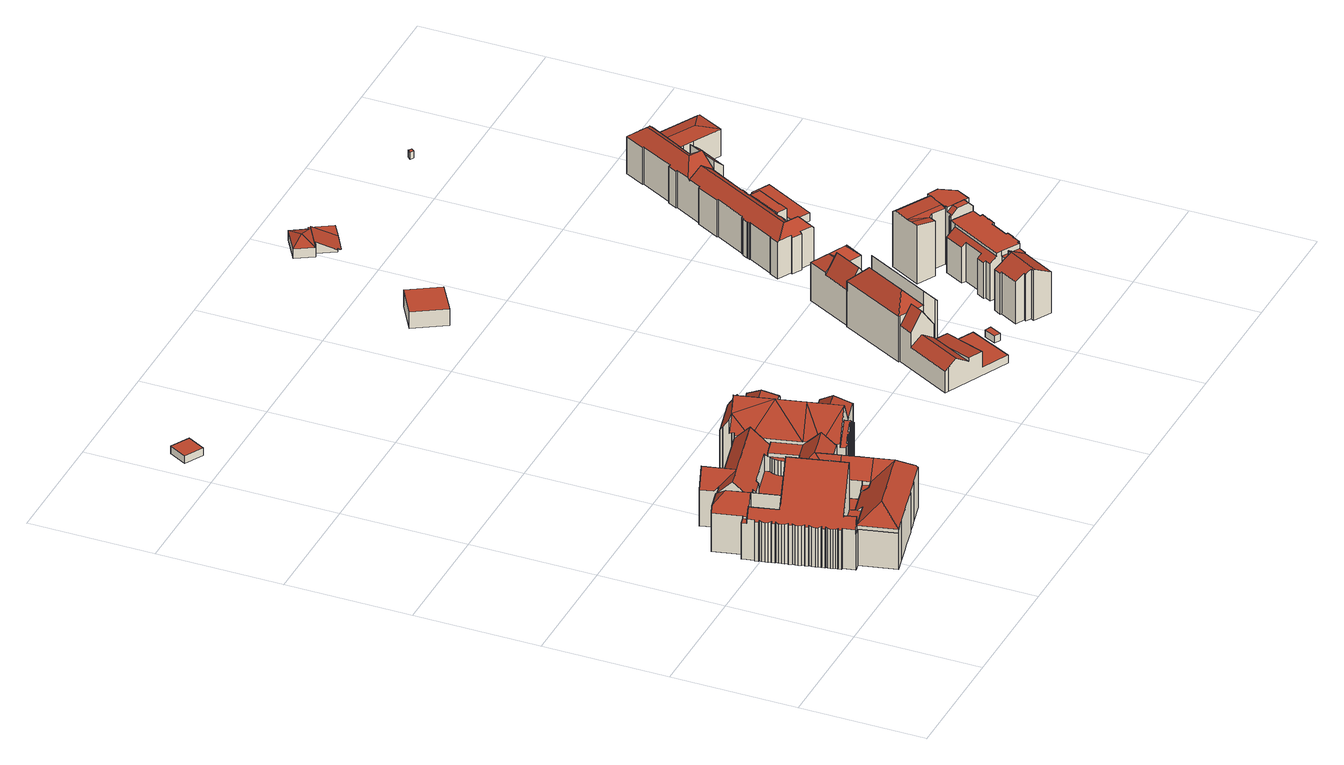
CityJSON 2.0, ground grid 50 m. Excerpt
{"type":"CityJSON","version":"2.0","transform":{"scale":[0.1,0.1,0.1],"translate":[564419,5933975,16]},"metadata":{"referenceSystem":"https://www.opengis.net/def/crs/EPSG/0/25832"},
"CityObjects":{
"building1":{"type":"Building","attributes":{"Gemeindeschluessel":"02000000","Geometrietyp2DReferenz":"3000","function":"51009_1610","roofType":"1000","measuredHeight":9},"geometry":[{"type":"MultiSurface","lod":"2","boundaries":[[[0,1,2,3,4,5,6,7,8,9,10,11,12,13,14,15,16,17,18]],[[19,20,21,22,23,24,25,26,27,28,29,30,31,32,33,34,35,36,37]],[[37,36,1,0]],[[36,35,2,1]],[[35,34,3,2]],[[34,33,4,3]],[[33,32,5,4]],[[32,31,6,5]],[[31,30,7,6]],[[30,29,8,7]],[[29,28,9,8]],[[28,27,10,9]],[[27,26,11,10]],[[26,25,12,11]],[[25,24,13,12]],[[24,23,14,13]],[[23,22,15,14]],[[22,21,16,15]],[[21,20,17,16]],[[20,19,18,17]],[[19,37,0,18]]],"semantics":{"surfaces":[{"type":"GroundSurface"},{"type":"RoofSurface"},{"type":"WallSurface"}],"values":[0,1,2,2,2,2,2,2,2,2,2,2,2,2,2,2,2,2,2,2,2]}}]},
"building2":{"type":"Building","attributes":{"name":"Museum für Hamburgische Geschichte","Gemeindeschluessel":"02000000","Geometrietyp2DReferenz":"3000","function":"31001_3030","roofType":"3100","measuredHeight":35.71,"storeysAboveGround":3},"geometry":[{"type":"MultiSurface","lod":"2","boundaries":[[[38,39,40,41,42,43,44,45]],[[43,46,44]],[[47,48,49,50]],[[51,52,53,54]],[[55,56,57]],[[58,59,60,61]],[[62,63,64,65,66,67,68,69,70,71]],[[55,72,73,56]],[[74,65,75]],[[76,77,72,55]],[[74,78,65]],[[79,74,80]],[[81,79,82]],[[74,67,78]],[[83,84,85,86,87,88,89,90,91,92,93,94,95,96]],[[97,67,74]],[[79,98,74]],[[81,99,79]],[[94,100,101,102,103,104,105,106,107,108,109,110,111,95]],[[112,113,114,115]],[[116,117,118,119,120,121,122,123]],[[124,125,126,127,128,129,130,131]],[[132,133,134,135]],[[136,137,138,133]],[[139,140,141,142,143,144]],[[143,145,146,147,148,149]],[[150,151,152]],[[153,154,155,156,157]],[[158,159,160,161,162,163,164,165,166,167,168,169]],[[138,42,41,133]],[[133,41,40,134]],[[132,170,171,41,133]],[[133,41,171,172,136]],[[173,174,175,176]],[[176,175,177,178]],[[178,177,179,180]],[[180,179,181,182]],[[182,181,183,184]],[[184,183,185,186]],[[186,185,187,188]],[[188,187,189,190]],[[190,189,191,192]],[[192,191,193,194]],[[195,196,197,198]],[[198,197,199,200]],[[200,199,201,202]],[[202,201,203,204]],[[204,203,205,206]],[[206,205,207,208]],[[208,207,209,210]],[[210,209,211,212]],[[212,211,213,214]],[[214,213,215,216]],[[216,215,217,218]],[[218,217,219,220]],[[220,219,221,222]],[[222,221,223,224]],[[224,223,225,226]],[[227,228,229,230]],[[230,229,231,232]],[[233,234,235,236]],[[236,235,237,238]],[[238,237,239,240]],[[240,239,241,242]],[[242,241,243,244]],[[244,243,245,246]],[[246,245,247,248]],[[149,249,250,50,143]],[[143,50,250,251,144]],[[252,253,254,255]],[[143,50,256,145]],[[142,47,50,143]],[[257,258,259,260]],[[260,259,261,262]],[[262,261,263,264]],[[163,265,58,164]],[[154,266,57,155]],[[155,57,267,156]],[[268,269,270,271]],[[271,270,272,273]],[[165,61,60,274]],[[164,58,61,165]],[[275,71,70,276]],[[276,70,69,277]],[[278,68,67]],[[65,64,279]],[[280,63,62,281]],[[281,62,71,275]],[[282,283,284]],[[285,286,287,288]],[[288,287,289,290]],[[291,292,293]],[[294,93,92,295]],[[295,92,91,296]],[[296,91,90,297]],[[297,90,89,298]],[[298,89,88,299]],[[299,88,87,300]],[[300,87,86,301]],[[301,86,85,302]],[[302,85,84,303]],[[303,84,83,304]],[[305,306,307,308]],[[308,307,309,310]],[[311,312,313]],[[314,315,316]],[[317,110,109,318]],[[318,109,108,319]],[[319,108,107,320]],[[320,107,106,321]],[[321,106,105,322]],[[322,105,104,323]],[[323,104,103,324]],[[324,103,102,325]],[[325,102,101,326]],[[326,101,100,327]],[[328,115,114,329]],[[330,113,112,331]],[[332,121,120,333]],[[333,120,119,334]],[[334,119,118,335]],[[335,118,117,336]],[[337,129,128,338]],[[338,128,127,339]],[[339,127,126,340]],[[340,126,125,341]],[[137,342,42,138]],[[343,141,140,344]],[[344,140,139,345]],[[148,346,249,149]],[[347,147,146]],[[145,256,146]],[[153,266,154]],[[153,157,348]],[[349,169,168,350]],[[350,168,167,351]],[[351,167,166,352]],[[353,162,161,354]],[[354,161,160,355]],[[355,160,159,356]],[[356,159,158,357]],[[357,158,169,349]],[[358,359,360,361,282,284,362,363,364,150,365]],[[366,367,368,56,73,369,370,371,372,52]],[[373,374,375,376,264,263,377,378,379,380,381]],[[257,382,383,384,385,386,387,388,389,258]],[[364,363,362,284,283,286,285,390,391,392,393]],[[309,312,311,394,122,121,332,395,396,397,310]],[[398,399,400,401,341,125,124,402,316,315,403]],[[404,405,346,148,147,406,407,408,409,410,411,373,381,412,413,414]],[[147,347,415,348,157,156,267,416,417,418,419,420,406]],[[372,371,370,369,73,72,77,421,422,423,424,425,426,427,428,429]],[[430,431,432,417,416,433,434,51,54,435]],[[45,44,46,436,437,438,439,440,441,442,443,444,445]],[[446,447,448,449,450,451,272,270,269,76,55,452,453,454,455,49,48]],[[49,455,454,453,452,55,57,266,153,348,415,347,146,256,50]],[[379,378,377,263,261,259,258,389,388,387,386,165,274,456,361,360,359,358,365,457,458]],[[193,191,189,187,185,183,181,179,177,175,174,459,225,223,221,219,217,215,213,211,209,207,205,203,201,199,197,196,231,229,228,460,247,245,243,241,239,237,235,234,254,253,251,250,249,346,405,404,414,461,172,171,170]],[[401,400,399,398,462,317,318,319,320,321,322,323,324,325,326,327,463,294,295,296,297,298,299,300,301,302,303,304,464,465,466,467,428,427,426,425,424,423,422,421,468,268,271,273,469,470,471,472,473,474,475,476,343,344,345,477,252,255,233,236,238,240,242,244,246,248,478,227,230,232,195,198,200,202,204,206,208,210,212,214,216,218,220,222,224,226,479,173,176,178,180,182,184,186,188,190,192,194,480,481,482,483,484,445,444,443,442,441,440,485,486,487,488,489,490,491,393,392,391,390,285,288,290,492,280,281,275,276,277,493,305,308,310,397,396,395,332,333,334,335,336,494,495,496,497,498,499,337,338,339,340,341],[500,353,354,355,356,357,349,350,351,352,501,385,384,383,382,257,260,262,264,376,375,374,373,411,410,409,408,407,406,420,419,418,417,432,431,430,435,502,503]],[[456,504,80,74,75]],[[99,505,506,98,79]],[[142,141,343,476,475,474,446,48,47]],[[507,508,152,151,490,489,488,487]],[[486,485,440,439,509,510,507,487]],[[474,473,472,471,449,448,447,446]],[[471,470,469,273,272,451,450,449]],[[428,467,466,465,511,292,291,512,429]],[[60,59,513,80,504,456,274]],[[98,506,505,331,112,115,328,514]],[[495,494,336,117,116,515]],[[329,114,113,330,516,498,497,496,495,515]],[[516,130,129,337,499,498]],[[172,461,414,413,342,137,136]],[[99,314,517,505]],[[518,111,110,317,462,398,403]],[[97,514,519,313]],[[294,463,327,100,94,93]],[[464,304,83,96,520,511,465]],[[96,95,111,518,81,520]],[[78,67,66,65]],[[492,290,289,279,64,63,280]],[[278,306,305,493,277,69,68]],[[293,82,513,521]],[[76,269,268,468,421,77]],[[456,75,282,361]],[[500,503,522,265,163,162,353]],[[54,53,522,503,502,435]],[[501,352,166,165,386,385]],[[393,491,490,151,150,364]],[[523,380,379,458,437,436]],[[477,345,139,144,251,253,252]],[[255,254,234,233]],[[478,248,247,460,228,227]],[[232,231,196,195]],[[480,194,193,170,132,135,481]],[[225,459,174,173,479,226]],[[484,483,39,38,45,445]],[[135,134,40,39,483,482,481]],[[314,316,402,124,131,524,517]],[[505,517,524,131,130,516,330,331]],[[514,328,329,515,116,123,525,519]],[[518,403,315,314,99,81]],[[313,519,525,123,122,394,311]],[[97,313,312,309,307,306,278,67]],[[98,514,97,74]],[[293,292,511,520,81,82]],[[513,82,79,80]],[[282,75,65,279,289,287,286,283]],[[372,429,512,291,293,521,526,52]],[[433,416,267,57,56,368,367,434]],[[434,367,366,52,51]],[[52,526,521,513,59,58,265,522,53]],[[527,365,150,152,508]],[[510,509,365,527,508,507]],[[458,457,365,509,439,438,437]],[[42,342,413,412,381,380,523,436,46,43]]],"semantics":{"surfaces":[{"type":"RoofSurface"},{"type":"WallSurface"},{"type":"GroundSurface"}],"values":[0,0,0,0,0,0,0,0,0,0,0,0,0,0,0,0,0,0,0,0,0,0,0,0,0,0,0,0,0,1,1,1,1,1,1,1,1,1,1,1,1,1,1,1,1,1,1,1,1,1,1,1,1,1,1,1,1,1,1,1,1,1,1,1,1,1,1,1,1,1,1,1,1,1,1,1,1,1,1,1,1,1,1,1,1,1,1,1,1,1,1,1,1,1,1,1,1,1,1,1,1,1,1,1,1,1,1,1,1,1,1,1,1,1,1,1,1,1,1,1,1,1,1,1,1,1,1,1,1,1,1,1,1,1,1,1,1,1,1,1,1,1,0,0,1,1,1,1,1,1,1,1,1,1,0,0,0,0,2,0,0,1,1,1,1,1,1,1,1,1,1,1,1,1,1,1,1,1,1,1,1,1,1,1,1,1,1,1,1,1,1,1,1,1,1,1,1,1,0,0,0,0,0,0,0,0,0,0,0,0,0,0,0,0,0,0]}}]},
"building3":{"type":"Building","attributes":{"Gemeindeschluessel":"02000000","Geometrietyp2DReferenz":"3000","function":"31001_2090","roofType":"1000","measuredHeight":3.24,"storeysAboveGround":1},"geometry":[{"type":"MultiSurface","lod":"2","boundaries":[[[528,529,530,531]],[[532,533,534,535]],[[532,531,530,533]],[[533,530,529,534]],[[534,529,528,535]],[[535,528,531,532]]],"semantics":{"surfaces":[{"type":"RoofSurface"},{"type":"GroundSurface"},{"type":"WallSurface"}],"values":[0,1,2,2,2,2]}}]},
"building4":{"type":"Building","attributes":{"Gemeindeschluessel":"02000000","Geometrietyp2DReferenz":"3000","function":"31001_2460","roofType":"1000","measuredHeight":2.52,"storeysAboveGround":1},"geometry":[{"type":"MultiSurface","lod":"2","boundaries":[[[536,537,538,539]],[[540,541,542,543]],[[540,539,538,541]],[[541,538,537,542]],[[542,537,536,543]],[[543,536,539,540]]],"semantics":{"surfaces":[{"type":"RoofSurface"},{"type":"GroundSurface"},{"type":"WallSurface"}],"values":[0,1,2,2,2,2]}}]},
"building5":{"type":"Building","attributes":{"name":"Handelsschule","Gemeindeschluessel":"02000000","Geometrietyp2DReferenz":"3000","function":"31001_3020","roofType":"3200","measuredHeight":25.82,"storeysAboveGround":3},"geometry":[{"type":"MultiSurface","lod":"2","boundaries":[[[544,545,546,547,548]],[[549,550,551,546,545]],[[552,553,554,555,556]],[[557,558,559,560]],[[561,562,563,557,560,564,565,554]],[[566,567,568,569,561,553,552]],[[563,570,571,558,557]],[[572,573,574,575,576,577]],[[578,579,559,558,571,580,581,582]],[[578,583,584,585,586,587,588,589]],[[590,575,574]],[[582,591,592,593,594,595,584,583]],[[585,596,597,598,599]],[[595,600,597,596]],[[601,602,603]],[[604,605,606,607]],[[608,544,548,609]],[[549,610,550]],[[611,612,613,614]],[[569,562,561]],[[554,565,555]],[[615,568,567,616]],[[563,577,576,570]],[[617,573,572,618]],[[589,579,578]],[[582,581,591]],[[619,588,587,620]],[[606,594,593,607]],[[585,599,586]],[[621,622,623,624]],[[624,623,614,613,610,549,545,544,608]],[[612,611,622,621,616,567,566,625]],[[626,627,628,629,617,618,630,615,616,621,624,608,609,631,632,619,620,633,634]],[[631,609,548,547,556,555,565,564]],[[619,632,560,559,579,589,588]],[[630,618,572,577,563,562]],[[629,628,580,571,570,576,575,590]],[[633,620,587,586,599,598,635]],[[626,634,636,602,601,637,605,604]],[[605,637,600,595,594,606]],[[636,634,633,635]],[[627,626,604,607,593,592]],[[578,582,583]],[[584,595,596,585]],[[628,627,592,591,581,580]],[[617,629,590,574,573]],[[615,630,562,569,568]],[[632,631,564,560]],[[546,551,566,552,556,547]],[[561,554,553]],[[625,566,551,550]],[[597,600,637,601,603]],[[597,603,602,636,635,598]],[[622,611,614,623]],[[625,550,610,613,612]]],"semantics":{"surfaces":[{"type":"RoofSurface"},{"type":"WallSurface"},{"type":"GroundSurface"}],"values":[0,0,0,0,0,0,0,0,0,0,0,0,0,0,0,0,1,1,1,1,1,1,1,1,1,1,1,1,1,1,1,1,2,1,1,1,1,1,1,1,1,1,1,1,1,1,1,1,1,1,1,0,0,0,0]}}]},
"building6":{"type":"Building","attributes":{"Gemeindeschluessel":"02000000","Geometrietyp2DReferenz":"3000","function":"31001_3060","roofType":"1000","measuredHeight":7.15,"storeysAboveGround":2},"geometry":[{"type":"MultiSurface","lod":"2","boundaries":[[[638,639,640,641]],[[642,643,644,645]],[[642,641,640,643]],[[643,640,639,644]],[[644,639,638,645]],[[645,638,641,642]]],"semantics":{"surfaces":[{"type":"RoofSurface"},{"type":"GroundSurface"},{"type":"WallSurface"}],"values":[0,1,2,2,2,2]}}]},
"building7":{"type":"Building","attributes":{"Gemeindeschluessel":"02000000","Geometrietyp2DReferenz":"3000","function":"31001_2460","roofType":"1000","measuredHeight":3,"storeysAboveGround":1},"geometry":[{"type":"MultiSurface","lod":"2","boundaries":[[[646,647,648,649]],[[650,651,652,653]],[[653,652,647,646]],[[652,651,648,647]],[[651,650,649,648]],[[650,653,646,649]]],"semantics":{"surfaces":[{"type":"GroundSurface"},{"type":"RoofSurface"},{"type":"WallSurface"}],"values":[0,1,2,2,2,2]}}]},
"building8":{"type":"Building","attributes":{"Gemeindeschluessel":"02000000","Geometrietyp2DReferenz":"3000","function":"31001_1010","roofType":"3100","measuredHeight":21.66,"storeysAboveGround":5},"geometry":[{"type":"MultiSurface","lod":"2","boundaries":[[[654,655,656,657,658,659,660,661,662,663,664,665]],[[666,667,659,658]],[[668,665,664,669]],[[669,664,663,670]],[[670,663,662,671]],[[671,662,661,672]],[[672,661,660,673]],[[674,657,656,675]],[[675,656,655,676]],[[676,655,654,677]],[[677,654,665,668]],[[678,667,666,679]],[[679,666,658,657,674]],[[673,660,659,667,678]],[[673,678,679,674,675,676,677,668,669,670,671,672]]],"semantics":{"surfaces":[{"type":"RoofSurface"},{"type":"WallSurface"},{"type":"GroundSurface"}],"values":[0,0,1,1,1,1,1,1,1,1,1,1,1,1,2]}}]},
"building9":{"type":"Building","attributes":{"Gemeindeschluessel":"02000000","Geometrietyp2DReferenz":"3000","function":"31001_1010","roofType":"1000","measuredHeight":19.32,"storeysAboveGround":5},"geometry":[{"type":"MultiSurface","lod":"2","boundaries":[[[680,681,682,683,684,685,686,687,688,689]],[[690,691,692,693,694]],[[695,689,688,696]],[[696,688,687,697]],[[697,687,686,698]],[[698,686,685,699]],[[699,685,684,700]],[[700,684,683,701]],[[701,683,682,702]],[[680,703,704,681]],[[705,706,707,708]],[[708,707,709,710]],[[710,709,711,712]],[[712,711,713,714]],[[714,713,715,716]],[[716,715,717,718]],[[718,717,719,720]],[[720,719,721,722]],[[722,721,723,724]],[[724,723,725,726]],[[726,725,727,728]],[[728,727,729,730]],[[730,729,731,732]],[[732,731,733,734]],[[734,733,735,736]],[[692,737,738,693]],[[739,691,690,740]],[[740,690,694,741]],[[742,743,744,745]],[[705,708,710,712,714,716,718,720,722,724,726,728,730,732,734,736,739,740,741,746,695,696,697,698,699,700,701,702,747,742,745]],[[746,741,694,693,738,748]],[[739,736,735,737,692,691]],[[706,705,745,744]],[[743,742,747,704]],[[695,746,748,703,680,689]],[[747,702,682,681,704]],[[743,704,703,748,738,737,735,733,731,729,727,725,723,721,719,717,715,713,711,709,707,706,744]]],"semantics":{"surfaces":[{"type":"RoofSurface"},{"type":"WallSurface"},{"type":"GroundSurface"}],"values":[0,0,1,1,1,1,1,1,1,1,1,1,1,1,1,1,1,1,1,1,1,1,1,1,1,1,1,1,1,2,1,1,1,1,1,1,0]}}]},
"building10":{"type":"Building","attributes":{"Gemeindeschluessel":"02000000","Geometrietyp2DReferenz":"3000","function":"31001_2080","roofType":"2100","measuredHeight":6.02,"storeysAboveGround":1},"geometry":[{"type":"MultiSurface","lod":"2","boundaries":[[[749,750,751]],[[750,752,751]],[[753,754,750,749]],[[755,756,757,758,759,760,761,762,763,764]],[[754,752,750]],[[765,766,767,768]],[[753,764,763,754]],[[769,762,761,768]],[[768,761,760,765]],[[765,760,759,770]],[[770,759,758,771]],[[771,758,757,772]],[[772,757,756,773]],[[773,756,755,774]],[[775,752,754,763,762,769]],[[776,775,769,768,767,766,765,770,771,772,773,774]],[[776,774,755,764,753,749,751]],[[775,776,751,752]]],"semantics":{"surfaces":[{"type":"RoofSurface"},{"type":"WallSurface"},{"type":"GroundSurface"}],"values":[0,0,0,0,0,0,1,1,1,1,1,1,1,1,1,2,1,1]}}]},
"building11":{"type":"Building","attributes":{"Gemeindeschluessel":"02000000","Geometrietyp2DReferenz":"3000","function":"31001_1010","roofType":"3100","measuredHeight":24.97,"storeysAboveGround":6},"geometry":[{"type":"MultiSurface","lod":"2","boundaries":[[[777,778,779,780]],[[778,781,779]],[[782,783,784,785,786,787,788,789,790,791,792,793]],[[794,795,796,797]],[[798,799,800,782,795,794]],[[801,777,780,802]],[[787,786,803]],[[804,785,784,805]],[[800,783,782]],[[793,792,806]],[[807,799,798,808]],[[809,810,811,812]],[[802,780,779,781,813,814,815,816]],[[807,808,809,812,817,818,819,820,801,802,816,804,805]],[[801,820,778,777]],[[803,786,785,804,816,815]],[[782,793,796,795]],[[810,809,808,798,794,797]],[[807,805,784,783,800,799]],[[790,789,821,822]],[[818,817,823,806,792,791]],[[823,817,812,811]],[[788,787,824,789]],[[819,818,791,790,822,825]],[[778,820,819,825]],[[823,811,810,797,796,793,806]],[[824,787,803,815,814]],[[821,789,824,814,813]],[[821,813,781,778,825,822]]],"semantics":{"surfaces":[{"type":"RoofSurface"},{"type":"WallSurface"},{"type":"GroundSurface"}],"values":[0,0,0,0,0,1,1,1,1,1,1,1,1,2,1,1,1,1,1,1,1,1,1,1,1,0,0,0,0]}}]},
"building12":{"type":"Building","attributes":{"Gemeindeschluessel":"02000000","Geometrietyp2DReferenz":"3000","function":"31001_3020","roofType":"1000","measuredHeight":3.4,"storeysAboveGround":1},"geometry":[{"type":"MultiSurface","lod":"2","boundaries":[[[826,827,828,829]],[[830,831,832,833]],[[830,829,828,831]],[[831,828,827,832]],[[832,827,826,833]],[[833,826,829,830]]],"semantics":{"surfaces":[{"type":"RoofSurface"},{"type":"GroundSurface"},{"type":"WallSurface"}],"values":[0,1,2,2,2,2]}}]},
"building13":{"type":"Building","attributes":{"name":"Staatliche Handelsschule Holstenwall","Gemeindeschluessel":"02000000","Geometrietyp2DReferenz":"3000","function":"31001_3020","roofType":"3100","measuredHeight":20.12,"storeysAboveGround":3},"geometry":[{"type":"MultiSurface","lod":"2","boundaries":[[[834,835,836,837]],[[838,839,840,841,842,843]],[[844,845,846,847,848,849,850,851]],[[848,852,853,849]],[[847,854,855,856,857,852]],[[858,859,860,861,862,863]],[[864,865,866,867]],[[868,869,870,871]],[[871,870,872,873]],[[874,875,876,877]],[[877,876,878,879]],[[879,878,880,881]],[[882,883,884,885]],[[885,884,886,887]],[[887,886,888,889]],[[889,888,890,891]],[[891,890,892,893]],[[893,892,894,895]],[[895,894,896,897]],[[898,899,900,901]],[[901,900,902,903]],[[903,902,904,905]],[[905,904,906,907]],[[908,909,910,911]],[[912,836,835,913]],[[914,915,916,917]],[[917,916,918,919]],[[919,918,920,921]],[[922,843,842,923]],[[924,841,840,925]],[[925,840,839,926]],[[926,839,838,927]],[[928,929,930,931]],[[931,930,932,933]],[[933,932,934,935]],[[936,937,938,939]],[[939,938,940,941]],[[941,940,942,943]],[[846,854,847]],[[852,857,853]],[[944,856,855,945]],[[946,947,948,949]],[[949,948,950,951]],[[952,862,861,953]],[[953,861,860,954]],[[955,956,957,958]],[[959,960,961,962]],[[960,963,956,955]],[[964,965,920,918,916,915,896,894,892,890,888,886,884,883,872,870,869,966,967]],[[968,922,923,969,934,932,930,929,970,964,967,909,906,904,902,900,899]],[[858,863,950,948,947,942,940,938,937,850,849]],[[971,972,973,974,859,858,849,853,975]],[[976,864,867,977,957,956,963]],[[943,942,947,946]],[[866,865,978,979,974,973,980]],[[981,959,962,982,983,944,945,984,928,931,933,935,985,924,925,926,927,986,898,901,903,905,907,912,913,874,877,879,881,868,871,873,882,885,887,889,891,893,895,897,914,917,919,921,936,939,941,943,946,949,951,952,953,954,979,978]],[[866,980,977,867]],[[882,873,872,883]],[[875,874,913,835,834]],[[912,907,906,909,908,911,910,836]],[[936,921,920,965,851,850,937]],[[983,982,971,975]],[[944,983,975,853,857,856]],[[973,972,987,958,957,977,980]],[[987,972,971,982,962,961]],[[981,978,865,864,976]],[[959,981,976,963,960]],[[979,954,860,859,974]],[[952,951,950,863,862]],[[984,945,855,854,846,845]],[[847,852,848]],[[928,984,845,844,970,929]],[[844,851,965,964,970]],[[986,927,838,843,922,968]],[[924,985,969,923,842,841]],[[985,935,934,969]],[[898,986,968,899]],[[914,897,896,915]],[[868,881,880,966,869]],[[987,961,960,955,958]],[[837,836,910,909,967]],[[837,967,966,880,878,876,875,834]]],"semantics":{"surfaces":[{"type":"RoofSurface"},{"type":"WallSurface"},{"type":"GroundSurface"}],"values":[0,0,0,0,0,0,0,1,1,1,1,1,1,1,1,1,1,1,1,1,1,1,1,1,1,1,1,1,1,1,1,1,1,1,1,1,1,1,1,1,1,1,1,1,1,1,1,1,0,0,0,0,0,1,1,2,0,1,1,1,1,1,1,1,1,1,1,1,1,1,1,1,1,1,1,1,1,1,1,0,0,0]}}]},
"building14":{"type":"Building","attributes":{"Gemeindeschluessel":"02000000","Geometrietyp2DReferenz":"3000","function":"31001_3270","roofType":"1000","measuredHeight":3,"storeysAboveGround":2},"geometry":[{"type":"MultiSurface","lod":"2","boundaries":[[[988,989,990,991]],[[992,993,994,995]],[[995,994,989,988]],[[994,993,990,989]],[[993,992,991,990]],[[992,995,988,991]]],"semantics":{"surfaces":[{"type":"GroundSurface"},{"type":"RoofSurface"},{"type":"WallSurface"}],"values":[0,1,2,2,2,2]}}]}
},
"vertices":[
[704,534,50],[708,518,50],[588,488,50],[648,248,50],[486,208,50],[395,574,50],[448,587,50],[450,575,50],[508,590,50],[505,600,50],[677,642,50],[682,623,50],[675,612,50],[672,599,50],[671,586,50],[672,574,50],[677,561,50],[684,550,50],[693,541,50],[693,541,140],[684,550,140],[677,561,140],[672,574,140],[671,586,140],[672,599,140],[675,612,140],[682,623,140],[677,642,140],[505,600,140],[508,590,140],[450,575,140],[448,587,140],[395,574,140],[486,208,140],[648,248,140],[588,488,140],[708,518,140],[704,534,140],
[272,574,214],[278,553,214],[276,553,213],[281,533,213],[340,548,277],[318,637,277],[267,668,232],[250,664,215],[349,688,232],[412,5,219],[413,5,219],[468,95,280],[376,152,219],[620,360,219],[664,440,280],[590,488,221],[588,488,219],[735,159,280],[716,233,280],[655,218,219],[709,520,219],[778,536,219],[749,648,219],[680,631,219],[712,819,260],[710,819,260],[716,795,294],[758,805,294],[796,815,294],[835,824,294],[880,835,294],[874,858,261],[871,869,245],[709,830,245],[772,236,227],[770,246,227],[833,668,347],[731,721,232],[804,109,227],[784,190,227],[796,815,347],[860,557,347],[778,536,232],[893,426,347],[794,471,232],[817,384,221],[823,386,226],[825,381,226],[832,383,232],[830,388,231],[857,395,252],[858,390,252],[866,392,258],[864,397,258],[893,404,280],[895,400,280],[899,401,284],[893,426,284],[812,406,221],[898,762,232],[916,689,232],[959,512,232],[902,401,282],[901,406,282],[930,414,260],[931,409,259],[938,411,254],[937,416,254],[963,423,233],[965,418,233],[972,420,227],[971,425,228],[978,427,222],[973,446,222],[943,577,230],[977,585,213],[950,697,213],[916,689,230],[1030,738,223],[1049,742,204],[1048,748,204],[1040,781,204],[1038,781,206],[1019,858,206],[1012,856,214],[964,778,276],[1106,484,211],[1110,485,207],[1091,562,208],[1093,562,205],[1084,596,206],[1083,602,206],[1075,600,215],[1032,529,278],[253,526,203],[281,533,203],[276,553,203],[248,546,203],[309,422,203],[368,436,203],[340,548,203],[346,142,203],[376,149,203],[410,4,203],[412,5,203],[376,152,203],[346,144,203],[493,180,203],[489,199,203],[486,208,203],[481,227,203],[364,198,203],[488,740,203],[476,791,203],[475,791,203],[614,229,203],[619,210,203],[655,218,203],[647,248,203],[612,239,203],[673,574,203],[677,562,203],[684,551,203],[693,542,203],[704,534,203],[708,519,203],[709,520,203],[680,631,203],[682,623,203],[676,612,203],[672,599,203],[671,587,203],[253,526,222],[281,533,257],[309,422,257],[278,425,49],[278,425,221],[273,424,216],[273,424,49],[270,438,216],[270,438,49],[274,439,222],[274,439,49],[268,449,217],[268,449,49],[264,460,216],[264,460,49],[263,472,218],[263,472,49],[263,483,222],[263,483,49],[259,482,216],[259,482,49],[256,496,216],[256,496,49],[260,498,222],[260,498,49],[307,284,49],[307,284,215],[305,296,217],[305,296,49],[306,308,221],[306,308,49],[302,307,215],[302,307,49],[298,321,215],[298,321,49],[303,322,221],[303,322,49],[297,332,217],[297,332,49],[293,343,216],[293,343,49],[291,354,217],[291,354,49],[292,366,221],[292,366,49],[288,364,216],[288,364,49],[284,379,216],[284,379,49],[288,380,221],[288,380,49],[282,391,217],[282,391,49],[279,402,216],[279,402,49],[277,413,217],[277,413,49],[313,262,49],[313,262,215],[317,263,221],[317,263,49],[311,273,216],[311,273,49],[327,204,49],[327,204,215],[331,205,220],[331,205,49],[326,213,217],[326,213,49],[323,221,215],[323,221,49],[320,230,215],[320,230,49],[320,240,217],[320,240,49],[320,249,221],[320,249,49],[316,248,215],[316,248,49],[364,198,257],[376,152,257],[346,144,220],[335,191,49],[335,191,220],[330,190,215],[330,190,49],[493,180,219],[505,600,49],[505,600,213],[508,590,203],[508,590,49],[450,575,203],[450,575,49],[448,587,214],[448,587,49],[708,519,219],[619,210,219],[647,248,219],[806,100,49],[806,100,220],[715,78,220],[715,78,49],[715,77,219],[715,77,49],[749,648,203],[709,830,49],[871,869,49],[874,858,49],[880,835,233],[716,795,237],[710,819,49],[712,819,49],[720,765,232],[717,777,232],[717,777,220],[722,778,49],[722,778,239],[719,787,239],[719,787,49],[718,787,237],[718,787,49],[808,418,229],[808,418,232],[807,421,232],[895,400,49],[893,404,49],[864,397,49],[866,392,49],[858,390,49],[857,395,49],[830,388,49],[832,383,49],[825,381,49],[823,386,49],[817,384,49],[880,834,49],[880,834,233],[879,834,233],[879,834,49],[882,825,234],[882,825,49],[883,825,214],[883,825,232],[887,806,232],[969,470,232],[974,452,232],[974,452,211],[978,427,49],[971,425,49],[972,420,49],[965,418,49],[963,423,49],[937,416,49],[938,411,49],[931,409,49],[930,414,49],[901,406,49],[902,401,49],[916,689,204],[950,697,204],[977,585,205],[943,577,205],[1019,858,49],[1038,781,49],[1040,781,49],[1048,748,49],[1049,742,49],[1083,602,49],[1084,596,49],[1093,562,49],[1091,562,49],[1110,485,49],[368,436,277],[410,4,49],[376,149,49],[346,142,49],[481,227,406],[486,208,195],[612,239,195],[671,587,49],[672,599,49],[676,612,49],[682,623,49],[704,534,49],[693,542,49],[684,551,49],[677,562,49],[673,574,49],[506,667,275],[541,675,275],[662,704,275],[731,721,275],[647,760,220],[528,731,220],[492,723,220],[461,656,275],[681,375,280],[688,345,280],[704,282,280],[757,296,227],[741,358,227],[733,387,227],[731,397,227],[395,574,49],[396,574,49],[431,583,49],[439,584,49],[439,584,214],[431,583,214],[396,574,214],[396,574,213],[395,574,213],[515,602,49],[521,604,49],[557,612,49],[677,642,49],[677,642,214],[557,612,213],[521,604,213],[515,602,213],[717,777,49],[647,760,49],[528,731,49],[492,723,49],[917,833,214],[1012,856,49],[917,833,49],[883,825,49],[972,451,49],[974,452,49],[1007,460,49],[1106,484,49],[1007,460,211],[972,451,235],[458,320,406],[465,291,406],[486,208,49],[481,227,49],[465,291,49],[458,320,49],[426,450,49],[398,562,49],[398,562,213],[426,450,213],[426,450,406],[522,217,195],[648,248,219],[648,248,49],[647,248,49],[612,239,49],[522,217,49],[784,190,49],[772,236,49],[770,246,49],[757,296,49],[741,358,49],[733,387,49],[731,397,49],[730,399,49],[730,399,229],[620,360,49],[627,330,49],[643,267,49],[643,267,219],[627,330,219],[588,488,49],[367,692,213],[367,692,220],[402,700,220],[403,701,220],[403,701,49],[402,700,49],[367,692,49],[349,688,49],[267,668,49],[250,664,49],[464,17,219],[530,33,219],[565,41,219],[646,60,219],[655,63,219],[691,71,219],[673,145,280],[637,136,280],[547,114,280],[512,106,280],[742,678,232],[416,645,275],[380,636,275],[277,414,217],[315,254,215],[368,436,332],[973,446,49],[899,401,49],[812,406,49],[809,418,49],[808,418,49],[739,401,49],[804,109,49],[691,71,49],[655,63,49],[646,60,49],[565,41,49],[530,33,49],[464,17,49],[413,5,49],[412,5,49],[346,144,49],[315,254,49],[277,414,49],[253,526,49],[248,546,49],[276,553,49],[278,553,49],[272,574,49],[398,718,49],[398,719,49],[386,769,49],[430,780,49],[475,791,49],[476,791,49],[488,740,49],[716,795,49],[880,835,49],[1030,738,49],[945,717,49],[950,697,49],[977,585,49],[979,577,49],[1075,600,49],[708,519,49],[680,631,49],[590,488,49],[708,518,49],[749,648,232],[949,553,232],[943,577,232],[386,769,203],[430,780,275],[398,718,203],[398,719,203],[809,418,233],[739,401,229],[781,522,232],[909,718,232],[945,717,223],[979,577,214],[959,512,278],[973,446,235],[898,762,276],[812,406,233],[794,471,280],[708,518,220],[380,636,213],[993,520,278],[932,770,276],[725,454,280],[443,729,275],
[80,2566,94],[119,2637,94],[47,2677,94],[8,2606,94],[8,2606,62],[47,2677,62],[119,2637,62],[80,2566,62],
[1772,431,79],[1787,460,79],[1739,485,79],[1724,456,79],[1724,456,54],[1739,485,54],[1787,460,54],[1772,431,54],
[1535,300,150],[1570,283,174],[1662,458,174],[1616,481,141],[1523,306,141],[1622,258,137],[1676,360,137],[1714,433,137],[1662,458,276],[1689,510,276],[1670,520,245],[1644,533,204],[1616,481,204],[1716,561,308],[1801,721,308],[1776,798,245],[1639,537,246],[1709,500,245],[1739,485,245],[1741,484,245],[1644,534,246],[1644,533,245],[1714,433,195],[1713,434,198],[1724,456,198],[1739,485,199],[1879,745,245],[1878,745,246],[1787,460,250],[1797,455,239],[1798,457,239],[1879,745,304],[1879,745,305],[1741,484,305],[1808,783,245],[1777,798,245],[1877,746,246],[1877,747,245],[1848,762,245],[1828,772,276],[1887,885,276],[1854,900,226],[1839,907,203],[1780,797,203],[1777,799,197],[1777,798,197],[1933,717,239],[1877,747,200],[1935,858,200],[1938,856,196],[1940,860,196],[1920,869,226],[1887,885,249],[1907,923,249],[1877,980,215],[1839,907,215],[1940,860,212],[1994,838,214],[2031,910,214],[1975,891,249],[1989,829,83],[1993,836,83],[1940,860,83],[1938,856,83],[1535,300,50],[1523,306,50],[1622,258,151],[1771,405,83],[1771,405,128],[1680,230,151],[1680,230,83],[1724,456,50],[1713,434,50],[1797,455,50],[1787,460,50],[1777,799,50],[1780,797,50],[1877,351,50],[1877,351,83],[1790,176,83],[1790,176,50],[1714,433,128],[1989,829,50],[1935,858,50],[1877,746,50],[1933,717,50],[1739,485,50],[1644,534,50],[1639,537,50],[1879,983,50],[2032,912,50],[1879,983,212],[2032,912,212],[1993,836,212],
[1274,2125,81],[1397,2201,81],[1321,2325,81],[1198,2249,81],[1198,2249,10],[1321,2325,10],[1397,2201,10],[1274,2125,10],
[1904,257,56],[1881,268,56],[1904,315,56],[1927,304,56],[1927,304,86],[1904,315,86],[1881,268,86],[1904,257,86],
[2073,236,245],[2069,230,245],[2091,218,259],[2084,205,259],[2089,203,262],[2162,336,262],[2160,336,261],[2153,324,261],[2090,359,220],[2074,330,220],[2079,327,224],[2039,255,224],[2155,167,220],[2227,300,220],[2039,255,45],[2079,327,45],[2074,330,45],[2090,359,45],[2153,324,45],[2160,336,45],[2084,205,45],[2091,218,45],[2069,230,45],[2073,236,45],[2227,300,45],[2155,167,45],
[2153,379,232],[2269,591,232],[2236,609,204],[2194,532,204],[2211,523,219],[2168,444,219],[2152,453,205],[2133,420,205],[2140,416,211],[2128,393,211],[2160,336,224],[2227,300,224],[2243,329,224],[2173,367,224],[2157,338,224],[2128,393,52],[2140,416,52],[2133,420,52],[2152,453,52],[2168,444,52],[2211,523,52],[2194,532,52],[2236,609,52],[2153,379,245],[2269,591,245],[2352,529,52],[2352,529,245],[2362,524,245],[2362,524,52],[2347,497,245],[2347,497,52],[2346,498,245],[2346,498,52],[2343,493,245],[2343,493,52],[2345,492,245],[2345,492,52],[2329,464,245],[2329,464,52],[2320,469,245],[2320,469,52],[2281,398,245],[2281,398,52],[2289,394,245],[2289,394,52],[2275,368,245],[2275,368,52],[2273,369,245],[2273,369,52],[2270,363,245],[2270,363,52],[2271,363,245],[2271,363,52],[2256,335,245],[2256,335,52],[2249,339,245],[2249,339,52],[2243,329,245],[2173,367,245],[2227,300,52],[2160,336,52],[2157,338,52],[2282,614,52],[2282,614,245],[2372,565,245],[2372,565,52],[2174,368,52],[2269,591,52],[2174,368,245],
[1472,2734,64],[1503,2800,84],[1431,2802,64],[1534,2865,64],[1472,2733,64],[1576,2797,64],[1473,2732,72],[1491,2743,72],[1534,2673,31],[1545,2680,31],[1553,2667,24],[1628,2713,24],[1577,2797,73],[1576,2796,73],[1576,2797,73],[1472,2733,73],[1628,2713,23],[1687,2749,23],[1636,2833,23],[1577,2797,23],[1576,2796,23],[1553,2667,23],[1545,2680,23],[1534,2673,23],[1491,2743,23],[1473,2732,23],[1534,2865,23],[1431,2802,23],
[2219,647,272],[2232,673,272],[2161,712,287],[2147,686,287],[2176,738,281],[2369,598,284],[2386,589,284],[2416,645,284],[2396,713,284],[2354,735,284],[2345,719,284],[2344,716,284],[2332,695,284],[2305,644,284],[2306,644,284],[2301,636,284],[2323,624,284],[2355,575,286],[2368,599,286],[2323,623,285],[2310,599,285],[2372,565,265],[2373,565,264],[2386,589,264],[2219,647,37],[2147,686,37],[2354,735,272],[2396,713,37],[2416,645,37],[2301,636,264],[2373,565,37],[2372,565,37],[2282,614,37],[2282,614,259],[2286,621,259],[2286,621,37],[2176,739,281],[2205,792,286],[2216,811,272],[2216,811,37],[2291,618,37],[2306,644,37],[2251,674,37],[2232,673,37],[2315,663,281],[2305,644,275],[2291,618,264],[2344,716,286],[2251,674,275],
[2348,1190,86],[2458,1395,86],[2388,1433,86],[2277,1228,86],[2277,1228,52],[2388,1433,52],[2458,1395,52],[2348,1190,52],
[2103,1074,207],[2109,1071,200],[2146,1142,201],[2088,1125,245],[2177,1205,204],[2195,1240,204],[2193,1242,204],[2246,1341,204],[2209,1361,204],[2137,1226,204],[2299,1549,199],[2299,1550,199],[2308,1545,199],[2333,1593,238],[2340,1606,248],[2288,1634,248],[2215,1606,206],[2210,1597,199],[2347,1618,238],[2372,1666,199],[2308,1545,238],[2345,1525,202],[2410,1646,202],[2372,1666,238],[2400,1843,248],[2472,1866,204],[2475,1870,199],[2438,1890,199],[2435,1884,205],[2378,1914,205],[2612,1652,162],[2668,1757,162],[2660,1762,163],[2585,1739,172],[1965,1149,47],[1965,1149,203],[1985,1186,203],[1985,1186,47],[1987,1185,204],[1987,1185,47],[2056,1100,47],[2056,1100,207],[2053,1094,200],[2053,1094,47],[2015,1114,200],[2015,1114,47],[2019,1120,207],[2019,1120,47],[2043,1289,47],[2043,1289,204],[2040,1290,202],[2040,1290,47],[2046,1301,202],[2046,1301,47],[2044,1302,200],[2044,1302,47],[2055,1323,200],[2055,1323,47],[2057,1322,202],[2057,1322,47],[2063,1332,202],[2063,1332,47],[2066,1331,205],[2066,1331,47],[2115,1212,47],[2115,1212,210],[2126,1207,201],[2126,1207,47],[2114,1185,201],[2114,1185,47],[2104,1190,209],[2104,1190,47],[2095,1172,209],[2095,1172,47],[2105,1166,77],[2105,1166,200],[2121,1157,200],[2121,1157,77],[2146,1142,47],[2109,1071,47],[2131,1453,47],[2131,1453,205],[2128,1454,202],[2128,1454,47],[2178,1549,202],[2178,1549,47],[2183,1546,206],[2183,1546,47],[2137,1226,200],[2209,1361,200],[2246,1341,47],[2193,1242,47],[2195,1240,47],[2177,1205,47],[2220,1403,47],[2220,1403,208],[2228,1399,201],[2228,1399,47],[2218,1380,201],[2218,1380,47],[2210,1384,208],[2210,1384,47],[2245,1662,47],[2245,1662,206],[2241,1664,202],[2241,1664,47],[2261,1701,202],[2261,1701,47],[2266,1698,206],[2266,1698,47],[2410,1646,47],[2345,1525,47],[2337,1832,47],[2337,1832,206],[2333,1834,203],[2333,1834,47],[2376,1915,203],[2376,1915,47],[2435,1884,47],[2438,1890,47],[2475,1870,47],[2461,1731,77],[2461,1731,162],[2419,1753,162],[2419,1753,77],[2501,1710,47],[2501,1710,77],[2481,1672,77],[2481,1672,47],[2501,1710,162],[2255,1573,245],[2210,1597,206],[1971,1146,207],[2032,1155,245],[2126,1232,210],[2200,1366,208],[2299,1549,208],[2392,1720,205],[2399,1716,199],[2476,1859,199],[2470,1862,204],[2365,1670,205],[2612,1651,162],[2450,1811,172],[2668,1757,47],[2470,1862,47],[2476,1859,163],[2612,1651,47],[2392,1720,47],[2365,1670,47],[2299,1550,47],[2200,1366,47],[2126,1232,47],[2399,1716,77],
[2160,2658,57],[2152,2645,57],[2139,2653,57],[2148,2666,57],[2148,2666,87],[2139,2653,87],[2152,2645,87],[2160,2658,87]
]}
